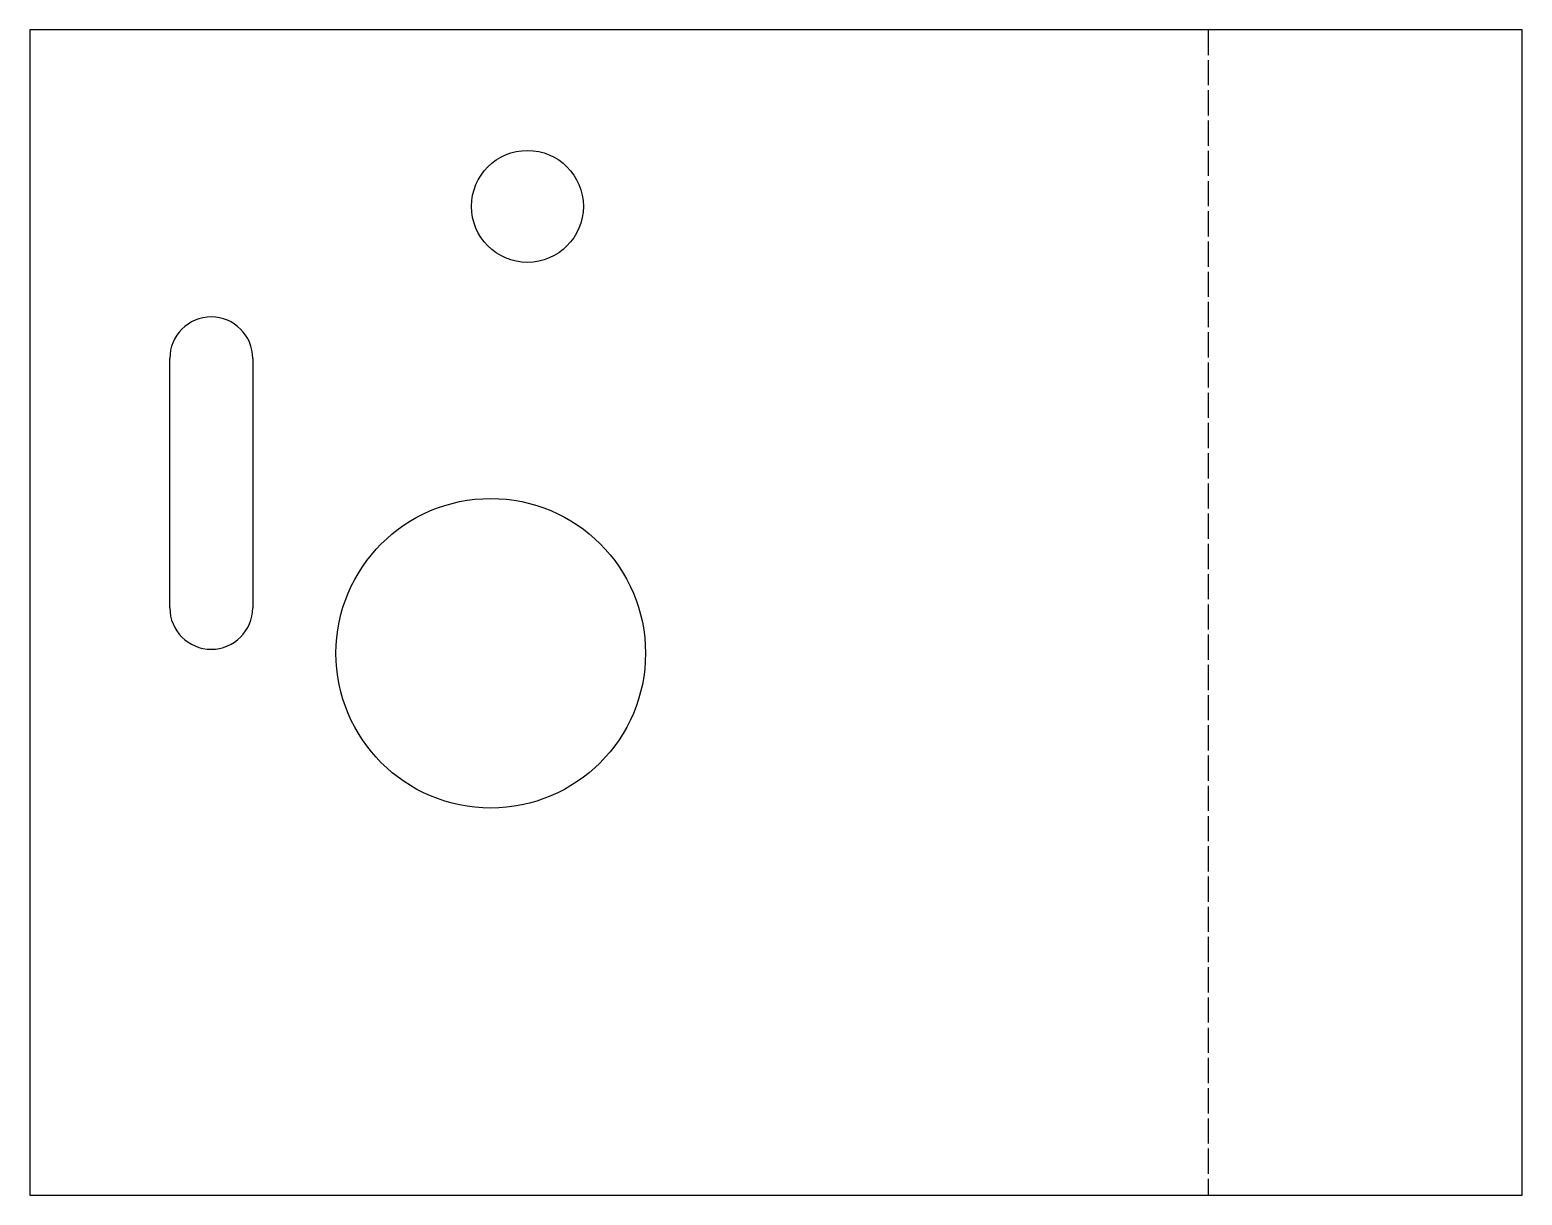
# Model space of a CAD drawing. Header units: millimetres. Extents: x 0 to 75.2, y 0 to 58.7.
import ezdxf

# ---------------------------------------------------------------- set-up
doc = ezdxf.new("R2010")
doc.units = ezdxf.units.MM
doc.linetypes.add('DASHED', pattern=[1.524, 1.27, -0.254])
doc.layers.add('BEND', color=7, linetype='Continuous')
doc.layers.add('CUT', color=7, linetype='Continuous')

msp = doc.modelspace()

# ---------------------------------------------------------------- linework, layer by layer
at = {"layer": 'BEND', "color": 1, "linetype": 'DASHED'}
msp.add_line((59.395, 58.733), (59.395, 0), dxfattribs=at)
at = {"layer": 'CUT'}
for p, q in [((0, 58.733), (0, 0)), ((75.217, 58.733), (0, 58.733)), ((75.217, 0), (75.217, 58.733)), ((7.054, 29.604), (7.054, 42.174)), ((11.234, 42.174), (11.234, 29.604)), ((0, 0), (75.217, 0))]:
    msp.add_line(p, q, dxfattribs=at)
for centre, radius in [((25.08, 49.835), 2.82), ((23.231, 27.312), 7.8)]:
    msp.add_circle(centre, radius, dxfattribs=at)
for centre, start, end in [((9.144, 42.174), 0, 180), ((9.144, 29.604), 180, 0)]:
    msp.add_arc(centre, 2.09, start, end, dxfattribs=at)

doc.saveas('drawing.dxf')
